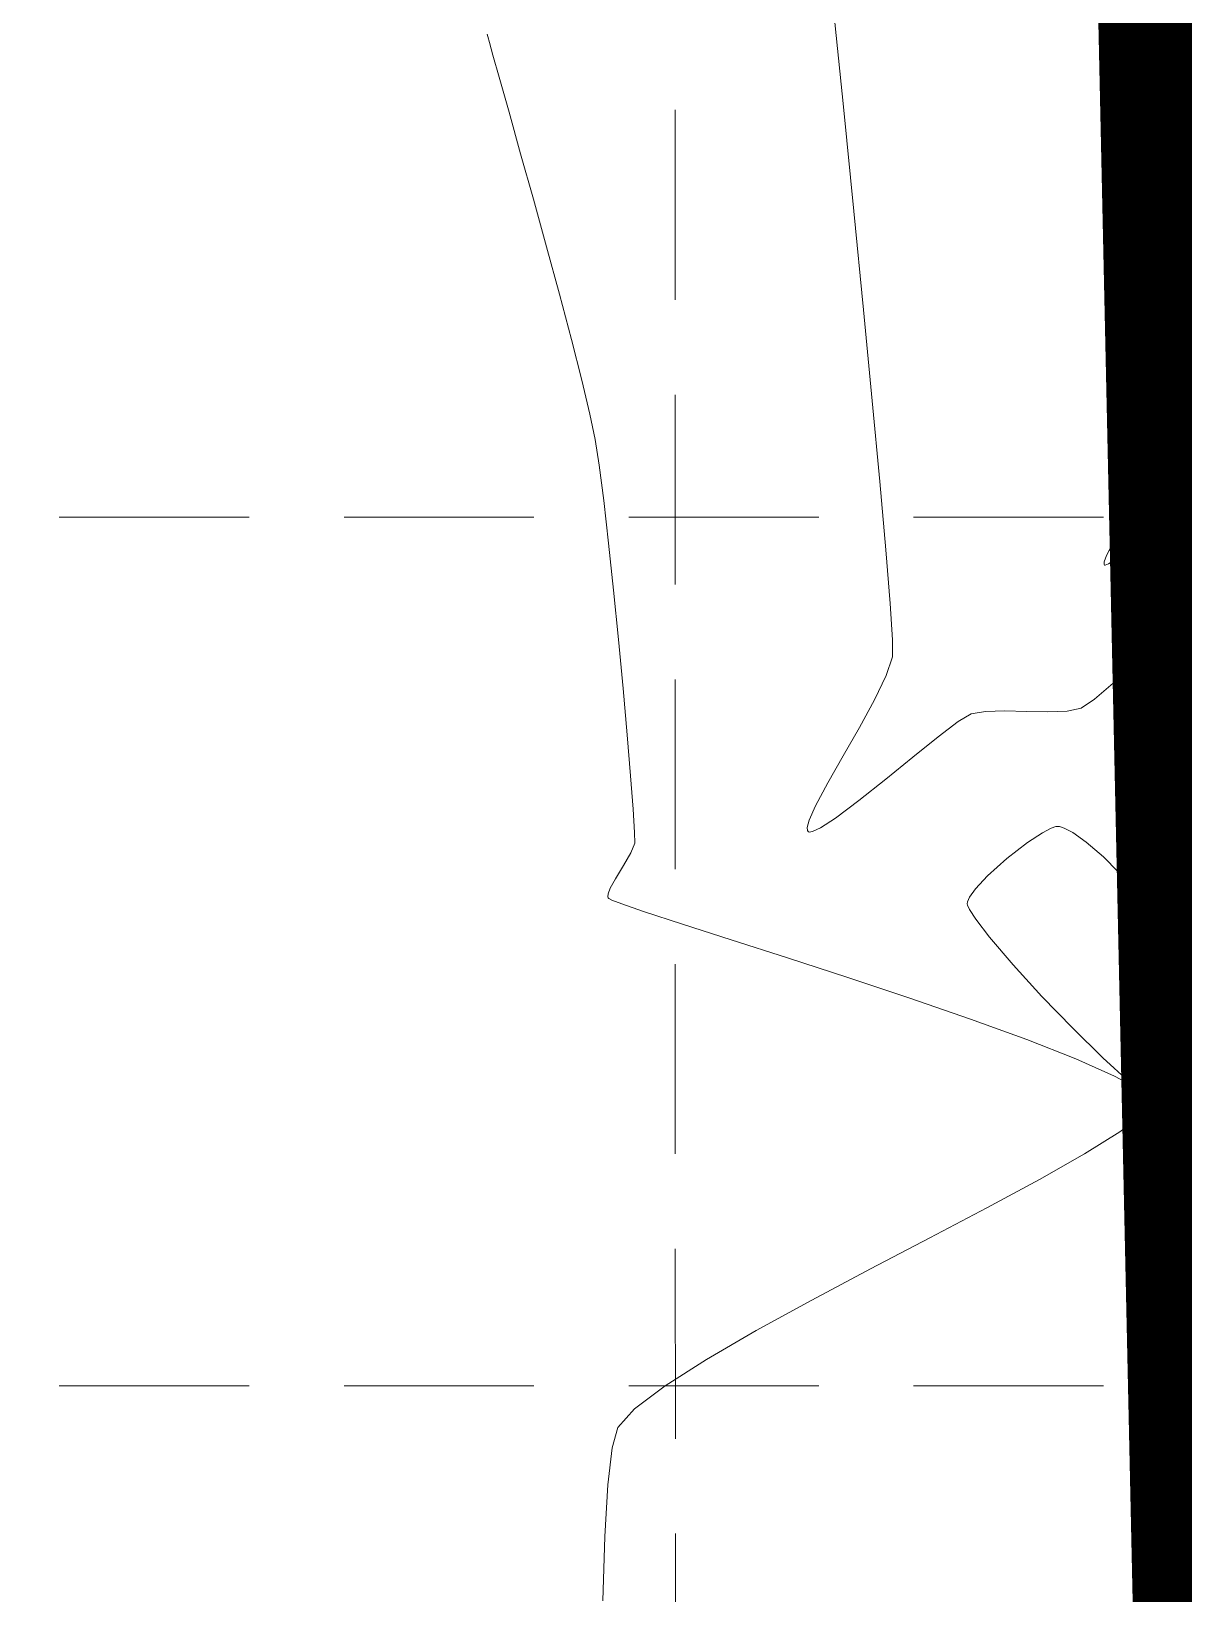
# Model space of a CAD drawing. Extents: x 2140663 to 2528301, y 336313 to 7007653.
# Drawn here: x 2527291.06 to 2527327.48, y 7007206.12 to 7007255.51 of the extents above; entities that cross this region are included whole.
import ezdxf

# ---------------------------------------------------------------- set-up
doc = ezdxf.new("R2010")
doc.units = 0
doc.header["$MEASUREMENT"] = 0
doc.linetypes.add('HIDDEN', pattern=[0.375, 0.25, -0.125])
for name, color, linetype in [('1 EXISTING CONTOURS', 43, 'Continuous'), ('GRID', 254, 'HIDDEN'), ('LIMITS OF DISTURBANCE', 1, 'HIDDEN')]:
    doc.layers.add(name, color=color, linetype=linetype)

msp = doc.modelspace()

# ---------------------------------------------------------------- linework, layer by layer
at = {"layer": '1 EXISTING CONTOURS', "color": 43, "lineweight": 0, "extrusion": (0.9949401057195391, 0.1004698264694058, 0), "elevation": 3218546.277592262}
msp.add_lwpolyline([(6717881.504429213, 600), (6717878.091464457, 600)], dxfattribs=at)
at = {"layer": '1 EXISTING CONTOURS', "color": 43, "lineweight": 0, "extrusion": (0.994552716059587, 0.1042348069432609, 0), "elevation": 3243957.947169315}
msp.add_lwpolyline([(6705650.355186881, 601.0000000000007), (6705647.864660188, 601.0000000000007)], dxfattribs=at)
at = {"layer": '1 EXISTING CONTOURS', "color": 43, "lineweight": 0}
for points, elevation in [([(2527305.471145836, 7007255.416099152), (2527305.49052782, 7007255.344184829)], 599), ([(2527305.49052782, 7007255.344184829), (2527305.542710192, 7007255.15421884)], 599), ([(2527325.276537977, 7007253.627092206), (2527325.535415669, 7007251.149436885)], 601), ([(2527306.161489624, 7007252.950824588), (2527306.529096163, 7007251.640891078)], 599), ([(2527316.727598817, 7007253.124526066), (2527317.056451432, 7007249.82919117)], 600), ([(2527306.529096163, 7007251.640891078), (2527306.930711536, 7007250.200087815)], 599), ([(2527325.535415669, 7007251.149436885), (2527325.782025681, 7007248.766916814)], 601), ([(2527307.345493463, 7007248.696345543), (2527307.75259966, 7007247.197595001)], 599), ([(2527307.75259966, 7007247.197595001), (2527308.131187847, 7007245.771766937)], 599), ([(2527317.363095389, 7007246.707685333), (2527317.639369394, 7007243.833476998)], 600), ([(2527308.131187847, 7007245.771766937), (2527308.46041574, 7007244.486792092)], 599), ([(2527326.332791629, 7007243.148472958), (2527326.414872909, 7007242.104798736)], 601), ([(2527326.414872909, 7007242.104798736), (2527326.426957503, 7007241.635412187)], 601), ([(2527326.426957503, 7007241.635412187), (2527326.262483877, 7007241.181091575)], 601), ([(2527309.156407092, 7007240.677129158), (2527309.30966795, 7007239.334197584)], 599), ([(2527325.581262964, 7007239.934010158), (2527325.23777914, 7007239.330112294)], 601), ([(2527324.9671442, 7007238.739334416), (2527324.963980139, 7007238.656843809)], 601), ([(2527324.963980139, 7007238.656843809), (2527324.978223412, 7007238.63375961)], 601), ([(2527324.978223412, 7007238.63375961), (2527324.999380211, 7007238.632828127)], 601), ([(2527324.999380211, 7007238.632828127), (2527325.101329307, 7007238.6780896)], 601), ([(2527318.277539969, 7007236.278987466), (2527318.279544775, 7007235.743293239)], 600), ([(2527317.714379548, 7007234.378206415), (2527317.238182118, 7007233.508201259)], 600), ([(2527320.766298394, 7007233.936772339), (2527321.218937311, 7007234.016080133)], 600), ([(2527321.218937311, 7007234.016080133), (2527321.826290279, 7007234.030930748)], 600), ([(2527321.826290279, 7007234.030930748), (2527322.510165027, 7007234.014613294)], 600), ([(2527323.192369288, 7007234.00041688), (2527323.794710789, 7007234.021630609)], 600), ([(2527318.925079033, 7007232.571273471), (2527319.717781481, 7007233.20901303)], 600), ([(2527318.064590517, 7007231.870069738), (2527318.925079033, 7007232.571273471)], 600), ([(2527310.004847973, 7007231.976214433), (2527310.084368244, 7007230.921254686)], 599), ([(2527315.842543916, 7007231.028446238), (2527315.64235787, 7007230.578545988)], 600), ([(2527310.128952977, 7007230.186941213), (2527310.132132047, 7007229.851174291)], 599), ([(2527315.612424646, 7007230.217249461), (2527315.646724462, 7007230.20180093)], 600), ([(2527323.440649306, 7007230.371390849), (2527323.495459754, 7007230.377958851)], 599), ([(2527323.495459754, 7007230.377958851), (2527323.558418641, 7007230.372307369)], 599), ([(2527323.558418641, 7007230.372307369), (2527323.708370815, 7007230.326232467)], 599), ([(2527310.007080978, 7007229.540892421), (2527309.775452266, 7007229.142745738)], 599), ([(2527310.132132047, 7007229.851174291), (2527310.007080978, 7007229.540892421)], 599), ([(2527321.895821212, 7007229.36643), (2527322.54472108, 7007229.868139714)], 599), ([(2527309.295714105, 7007228.245017699), (2527309.286786529, 7007228.152681965)], 599), ([(2527309.286786529, 7007228.152681965), (2527309.295056707, 7007228.116826098)], 599), ([(2527309.295056707, 7007228.116826098), (2527309.311800504, 7007228.101210693)], 599), ([(2527320.643553436, 7007227.931092802), (2527320.653591653, 7007227.99228499)], 599), ([(2527320.716253504, 7007228.137909719), (2527320.902824286, 7007228.403877761)], 599), ([(2527320.710309068, 7007227.74903203), (2527320.650103587, 7007227.885291411)], 599), ([(2527326.072808845, 7007227.296605652), (2527326.310681746, 7007226.222851372)], 599), ([(2527313.184726626, 7007226.795824596), (2527314.959838989, 7007226.223664414)], 599), ([(2527314.959838989, 7007226.223664414), (2527316.872706686, 7007225.599688924)], 599), ([(2527326.310681746, 7007226.222851372), (2527326.542475689, 7007225.02782023)], 599), ([(2527323.001739384, 7007225.007192862), (2527322.095520159, 7007226.00111504)], 599), ([(2527322.521228691, 7007223.641613665), (2527324.068504632, 7007223.035120007)], 599), ([(2527325.758059603, 7007222.307071137), (2527324.92079685, 7007223.064925656)], 599), ([(2527326.85587721, 7007222.805771261), (2527326.878370157, 7007222.168303947)], 599), ([(2527326.57698056, 7007221.719631693), (2527326.289119713, 7007221.890025155)], 599), ([(2527326.402961917, 7007221.730834872), (2527326.420379943, 7007221.668873614)], 599), ([(2527326.420379943, 7007221.668873614), (2527326.414892012, 7007221.605599242)], 599), ([(2527326.749114432, 7007221.694146544), (2527326.705765531, 7007221.685270733)], 599), ([(2527326.840962506, 7007221.847749989), (2527326.786219224, 7007221.725024821)], 599), ([(2527321.264800998, 7007218.325435305), (2527319.458199112, 7007217.37413006)], 599), ([(2527319.458199112, 7007217.37413006), (2527317.58584689, 7007216.392092531)], 599), ([(2527309.420375808, 7007210.738431684), (2527309.284956228, 7007209.571923006)], 599), ([(2527309.284956228, 7007209.571923006), (2527309.187041278, 7007207.938893436)], 599), ([(2527309.187041278, 7007207.938893436), (2527309.123073751, 7007205.899907283)], 599)]:
    msp.add_lwpolyline(points, dxfattribs=dict(at, elevation=elevation))
at = {"layer": '1 EXISTING CONTOURS', "color": 43, "lineweight": 0, "extrusion": (0.963270109612079, 0.268534347761945, 0), "elevation": 4316166.579589345}
msp.add_lwpolyline([(6071211.094977358, 599), (6071210.687884221, 599)], dxfattribs=at)
at = {"layer": '1 EXISTING CONTOURS', "color": 43, "lineweight": 0, "extrusion": (0.9627238010421698, 0.2704863821099259, 0), "elevation": 4328464.292833493}
msp.add_lwpolyline([(6062449.177115555, 599.0000000000007), (6062448.449886637, 599.0000000000007)], dxfattribs=at)
at = {"layer": '1 EXISTING CONTOURS', "color": 43, "lineweight": 0, "extrusion": (0.9625946379228245, 0.2709456828263304, 0), "elevation": 4331356.294937216}
msp.add_lwpolyline([(6060382.577707049, 599), (6060381.423396641, 599)], dxfattribs=at)
at = {"layer": '1 EXISTING CONTOURS', "color": 43, "lineweight": 0, "extrusion": (0.9639997711918539, 0.2659030671918878, 0), "elevation": 4299572.623721829}
msp.add_lwpolyline([(6082968.924957214, 599.0000000000007), (6082967.365058222, 599.0000000000007)], dxfattribs=at)
at = {"layer": '1 EXISTING CONTOURS', "color": 43, "lineweight": 0, "extrusion": (0.9952094978466778, 0.0977653077311347, 0), "elevation": 3200275.874550189}
msp.add_lwpolyline([(6726597.654037443, 600), (6726594.517506045, 600)], dxfattribs=at)
at = {"layer": '1 EXISTING CONTOURS', "color": 43, "lineweight": 0, "extrusion": (0.994872190595928, 0.1011401224977487, 0), "elevation": 3223080.135771622}
msp.add_lwpolyline([(6715702.891607352, 601.0000000000007), (6715700.688757223, 601.0000000000007)], dxfattribs=at)
at = {"layer": '1 EXISTING CONTOURS', "color": 43, "lineweight": 0, "extrusion": (0.995193134796304, 0.0979317336429099, 0), "elevation": 3201409.29457983}
msp.add_lwpolyline([(6726058.268492606, 601.0000000000003), (6726056.354534352, 601.0000000000003)], dxfattribs=at)
at = {"layer": '1 EXISTING CONTOURS', "color": 43, "lineweight": 0, "extrusion": (0.9722354912117072, 0.2340045931778489, 0), "elevation": 4096866.377885309}
msp.add_lwpolyline([(6221289.997542316, 599), (6221288.890618233, 599)], dxfattribs=at)
at = {"layer": '1 EXISTING CONTOURS', "color": 43, "lineweight": 0, "extrusion": (0.9957650185687901, 0.09193491064169991, 0), "elevation": 3160833.425401174}
msp.add_lwpolyline([(6745219.611892613, 601.0000000000007), (6745218.083287588, 601.0000000000007)], dxfattribs=at)
at = {"layer": '1 EXISTING CONTOURS', "color": 43, "lineweight": 0, "extrusion": (0.9956935442753106, 0.09270580288455599, 0), "elevation": 3166046.023443562}
msp.add_lwpolyline([(6742770.437253986, 600.0000000000007), (6742767.872767746, 600.0000000000007)], dxfattribs=at)
at = {"layer": '1 EXISTING CONTOURS', "color": 43, "lineweight": 0, "extrusion": (0.9786312176842951, 0.2056232957953787, 0), "elevation": 3914155.694099012}
msp.add_lwpolyline([(6337833.603143049, 599.0000000000003), (6337832.786210012, 599.0000000000003)], dxfattribs=at)
at = {"layer": '1 EXISTING CONTOURS', "color": 43, "lineweight": 0, "extrusion": (0.9882649993334095, 0.1527491115932801, 0), "elevation": 3568000.99951088}
msp.add_lwpolyline([(6538968.427137086, 599.0000000000007), (6538967.601730976, 599.0000000000007)], dxfattribs=at)
at = {"layer": '1 EXISTING CONTOURS', "color": 43, "lineweight": 0, "extrusion": (0.9919334046499164, 0.1267600912733402, 0), "elevation": 3395160.843924951}
msp.add_lwpolyline([(6630355.290093948, 599.0000000000003), (6630354.162724001, 599.0000000000003)], dxfattribs=at)
at = {"layer": '1 EXISTING CONTOURS', "color": 43, "lineweight": 0, "extrusion": (0.996108337938947, 0.08813727411548831, 0), "elevation": 3135081.555505348}
msp.add_lwpolyline([(6757220.556480441, 600.0000000000007), (6757218.388836693, 600.0000000000007)], dxfattribs=at)
at = {"layer": '1 EXISTING CONTOURS', "color": 43, "lineweight": 0, "extrusion": (0.887521489420744, -0.4607663245251156, 0), "elevation": -985644.3953407421}
msp.add_lwpolyline([(7383583.96261326, 601), (7383583.288138139, 601)], dxfattribs=at)
at = {"layer": '1 EXISTING CONTOURS', "color": 43, "lineweight": 0, "extrusion": (0.5876326151741003, -0.8091278697360805, 0), "elevation": -4184613.378580026}
msp.add_lwpolyline([(6162613.539175277, 601), (6162615.137892421, 601)], dxfattribs=at)
at = {"layer": '1 EXISTING CONTOURS', "color": 43, "lineweight": 0, "extrusion": (0.8683059718695687, -0.4960289701374749, 0), "elevation": -1281302.112903887}
msp.add_lwpolyline([(7338055.733122192, 601.0000000000007), (7338054.986299908, 601.0000000000007)], dxfattribs=at)
at = {"layer": '1 EXISTING CONTOURS', "color": 43, "lineweight": 0, "extrusion": (0.5785314331620465, -0.8156600890343164, 0), "elevation": -4253387.870653134}
msp.add_lwpolyline([(6115347.130176427, 601.0000000000003), (6115348.426966222, 601.0000000000003)], dxfattribs=at)
at = {"layer": '1 EXISTING CONTOURS', "color": 43, "lineweight": 0, "extrusion": (0.994482011584103, 0.1049072382423461, 0), "elevation": 3248473.772427619}
msp.add_lwpolyline([(6703440.42886263, 599.0000000000007), (6703438.930909983, 599.0000000000007)], dxfattribs=at)
at = {"layer": '1 EXISTING CONTOURS', "color": 43, "lineweight": 0, "extrusion": (0.9967741143463822, 0.08025811466129423, 0), "elevation": 3081553.029882554}
msp.add_lwpolyline([(6781796.785375112, 600), (6781795.088395655, 600)], dxfattribs=at)
at = {"layer": '1 EXISTING CONTOURS', "color": 43, "lineweight": 0, "extrusion": (0.9404125767531162, -0.3400355650289603, 0), "elevation": -5982.199377835263}
msp.add_lwpolyline([(7449076.028082051, 601), (7449075.811996412, 601)], dxfattribs=at)
at = {"layer": '1 EXISTING CONTOURS', "color": 43, "lineweight": 0, "extrusion": (0.8913019131519271, -0.4534102994107158, 0), "elevation": -924544.6631190632}
msp.add_lwpolyline([(7391481.113612216, 601.0000000000007), (7391480.678778388, 601.0000000000007)], dxfattribs=at)
at = {"layer": '1 EXISTING CONTOURS', "color": 43, "lineweight": 0, "extrusion": (0.5197642294931183, -0.8543097481238436, 0), "elevation": -4672739.126151338}
msp.add_lwpolyline([(5801230.483135326, 601), (5801230.823231989, 601)], dxfattribs=at)
at = {"layer": '1 EXISTING CONTOURS', "color": 43, "lineweight": 0, "extrusion": (-0.560111648136183, 0.8284171302080666, 0), "elevation": 4389332.312204551}
msp.add_lwpolyline([(-6018515.752120244, 601), (-6018516.491114175, 601)], dxfattribs=at)
at = {"layer": '1 EXISTING CONTOURS', "color": 43, "lineweight": 0, "extrusion": (0.9951185968944108, 0.09868626102401087, 0), "elevation": 3206490.753514637}
msp.add_lwpolyline([(6723621.970204365, 599), (6723620.404017098, 599)], dxfattribs=at)
at = {"layer": '1 EXISTING CONTOURS', "color": 43, "lineweight": 0, "extrusion": (0.9979825358619334, 0.06348903932636539, 0), "elevation": 2967102.203235322}
msp.add_lwpolyline([(6832643.574234052, 600), (6832642.421574674, 600)], dxfattribs=at)
at = {"layer": '1 EXISTING CONTOURS', "color": 43, "lineweight": 0, "extrusion": (0.6714374034675484, -0.7410612749461118, 0), "elevation": -3495849.707311086}
msp.add_lwpolyline([(6577823.980484893, 600.0000000000007), (6577825.474594743, 600.0000000000007)], dxfattribs=at)
at = {"layer": '1 EXISTING CONTOURS', "color": 43, "lineweight": 0, "extrusion": (0.9956198354905629, 0.09349408097705814, 0), "elevation": 3171374.706213009}
msp.add_lwpolyline([(6740254.94788456, 599.0000000000007), (6740253.391570741, 599.0000000000007)], dxfattribs=at)
at = {"layer": '1 EXISTING CONTOURS', "color": 43, "lineweight": 0, "extrusion": (-0.664404872308255, 0.7473728424642226, 0), "elevation": 3557849.851259588}
msp.add_lwpolyline([(-6544495.465209412, 600.0000000000007), (-6544496.766768344, 600.0000000000007)], dxfattribs=at)
at = {"layer": '1 EXISTING CONTOURS', "color": 43, "lineweight": 0, "extrusion": (0.950071391732828, -0.3120326114540713, 0), "elevation": 214646.7271448211}
msp.add_lwpolyline([(7445979.937572592, 600), (7445979.310663141, 600)], dxfattribs=at)
at = {"layer": '1 EXISTING CONTOURS', "color": 43, "lineweight": 0, "extrusion": (0.9014318392529687, -0.4329210542131327, 0), "elevation": -755374.6384818619}
msp.add_lwpolyline([(7410674.076481568, 600), (7410673.22286396, 600)], dxfattribs=at)
at = {"layer": '1 EXISTING CONTOURS', "color": 43, "lineweight": 0, "extrusion": (0.6449177635834303, -0.7642519729870162, 0), "elevation": -3725376.150835467}
msp.add_lwpolyline([(6450602.796727871, 600.0000000000007), (6450603.769651391, 600.0000000000007)], dxfattribs=at)
at = {"layer": '1 EXISTING CONTOURS', "color": 43, "lineweight": 0, "extrusion": (0.9960740583786268, 0.08852383986888572, 0), "elevation": 3137695.022012529}
msp.add_lwpolyline([(6755997.576866522, 599.0000000000007), (6755996.108550537, 599.0000000000007)], dxfattribs=at)
at = {"layer": '1 EXISTING CONTOURS', "color": 43, "lineweight": 0, "extrusion": (0.5702052844285324, -0.8215022419992393, 0), "elevation": -4315364.896306053}
msp.add_lwpolyline([(6071764.448225304, 600), (6071764.959062278, 600)], dxfattribs=at)
at = {"layer": '1 EXISTING CONTOURS', "color": 43, "lineweight": 0, "extrusion": (0.5123622939188868, -0.8587693984826057, 0), "elevation": -4722694.207619401}
msp.add_lwpolyline([(5760627.714203457, 600), (5760628.188117619, 600)], dxfattribs=at)
at = {"layer": '1 EXISTING CONTOURS', "color": 43, "lineweight": 0, "extrusion": (-0.02080512026881272, -0.9997835500600118, 0), "elevation": -7058298.54801341}
msp.add_lwpolyline([(2380989.124933627, 600), (2380989.807285582, 600)], dxfattribs=at)
at = {"layer": '1 EXISTING CONTOURS', "color": 43, "lineweight": 0, "extrusion": (0.1983549847392701, -0.9801302464617059, 0), "elevation": -6366694.735904609}
msp.add_lwpolyline([(3867026.291223453, 600.0000000000003), (3867026.744516752, 600.0000000000003)], dxfattribs=at)
at = {"layer": '1 EXISTING CONTOURS', "color": 43, "lineweight": 0, "extrusion": (0.8670410898767362, -0.4982366390234279, 0), "elevation": -1299972.579320853}
msp.add_lwpolyline([(7334761.424469437, 600.0000000000007), (7334760.389697324, 600.0000000000007)], dxfattribs=at)
at = {"layer": '1 EXISTING CONTOURS', "color": 43, "lineweight": 0, "extrusion": (0.6030143742631059, -0.797730320617234, 0), "elevation": -4065872.276284887}
msp.add_lwpolyline([(6241581.917616729, 600), (6241582.721815739, 600)], dxfattribs=at)
at = {"layer": '1 EXISTING CONTOURS', "color": 43, "lineweight": 0, "extrusion": (0.996555694825458, 0.0829261545650617, 0), "elevation": 3099687.979853405}
msp.add_lwpolyline([(6773518.132954577, 599), (6773516.830763692, 599)], dxfattribs=at)
at = {"layer": '1 EXISTING CONTOURS', "color": 43, "lineweight": 0, "extrusion": (0.8676555072615125, -0.4971658885309487, 0), "elevation": -1290916.754220482}
msp.add_lwpolyline([(7336359.629607305, 600.0000000000007), (7336358.648765915, 600.0000000000007)], dxfattribs=at)
at = {"layer": '1 EXISTING CONTOURS', "color": 43, "lineweight": 0, "extrusion": (0.8812073251075879, -0.4727299971196351, 0), "elevation": -1085439.070583854}
msp.add_lwpolyline([(7369562.152102361, 600.0000000000003), (7369561.321954196, 600.0000000000003)], dxfattribs=at)
at = {"layer": '1 EXISTING CONTOURS', "color": 43, "lineweight": 0, "extrusion": (0.6243693644183036, -0.7811292446041715, 0), "elevation": -3895573.763762573}
msp.add_lwpolyline([(6349261.878086065, 600), (6349262.959715189, 600)], dxfattribs=at)
at = {"layer": '1 EXISTING CONTOURS', "color": 43, "lineweight": 0, "extrusion": (0.6004812792572529, -0.7996388142540187, 0), "elevation": -4085647.366587221}
msp.add_lwpolyline([(6228651.163855563, 600), (6228652.096668363, 600)], dxfattribs=at)
at = {"layer": '1 EXISTING CONTOURS', "color": 43, "lineweight": 0, "extrusion": (0.9981618513592587, 0.0606046078368391, 0), "elevation": 2947334.994776743}
msp.add_lwpolyline([(6841183.952716196, 599), (6841183.217050458, 599)], dxfattribs=at)
at = {"layer": '1 EXISTING CONTOURS', "color": 43, "lineweight": 0, "extrusion": (0.967447192030057, -0.2530729749166402, 0), "elevation": 671703.733133279}
msp.add_lwpolyline([(7418720.835286336, 600.0000000000003), (7418720.593575888, 600.0000000000003)], dxfattribs=at)
at = {"layer": '1 EXISTING CONTOURS', "color": 43, "lineweight": 0, "extrusion": (0.5449925057787294, -0.8384409154168361, 0), "elevation": -4497780.32986445}
msp.add_lwpolyline([(5937893.160059022, 600.0000000000003), (5937893.7199469, 600.0000000000003)], dxfattribs=at)
at = {"layer": '1 EXISTING CONTOURS', "color": 43, "lineweight": 0, "extrusion": (0.9951540998861428, 0.0983276028376617, 0), "elevation": 3204072.624650914}
msp.add_lwpolyline([(6724769.123666232, 600), (6724769.025421778, 600)], dxfattribs=at)
at = {"layer": '1 EXISTING CONTOURS', "color": 43, "lineweight": 0, "extrusion": (0.8089025801062888, 0.5879426978008905, 0), "elevation": 6164201.957674772}
msp.add_lwpolyline([(4182249.879467768, 600.0000000000007), (4182249.842768585, 600.0000000000007)], dxfattribs=at)
at = {"layer": '1 EXISTING CONTOURS', "color": 43, "lineweight": 0, "extrusion": (0.1126794900818673, -0.9936313866393768, 0), "elevation": -6677827.223567944}
msp.add_lwpolyline([(3300791.276555412, 600.0000000000007), (3300791.385073049, 600.0000000000007)], dxfattribs=at)
at = {"layer": '1 EXISTING CONTOURS', "color": 43, "lineweight": 0, "extrusion": (0.4194800712430712, -0.9077645453695071, 0), "elevation": -5300756.556764399}
msp.add_lwpolyline([(5233601.066332513, 600), (5233601.341515274, 600)], dxfattribs=at)
at = {"layer": '1 EXISTING CONTOURS', "color": 43, "lineweight": 0, "extrusion": (0.5491437953047807, -0.8357278815967917, 0), "elevation": -4468273.879394699}
msp.add_lwpolyline([(5960130.720774823, 599), (5960131.282142396, 599)], dxfattribs=at)
at = {"layer": '1 EXISTING CONTOURS', "color": 43, "lineweight": 0, "extrusion": (0.4606331167809731, -0.8875906329635564, 0), "elevation": -5055383.190610223}
msp.add_lwpolyline([(5470990.509747664, 599.0000000000003), (5470990.829528639, 599.0000000000003)], dxfattribs=at)
at = {"layer": '1 EXISTING CONTOURS', "color": 43, "lineweight": 0, "extrusion": (0.3164081951983833, -0.9486231359245366, 0), "elevation": -5847555.000516029}
msp.add_lwpolyline([(4614622.452230603, 599), (4614622.60291541, 599)], dxfattribs=at)
at = {"layer": '1 EXISTING CONTOURS', "color": 43, "lineweight": 0, "extrusion": (-0.4661537772141008, -0.884703710848455, 0), "elevation": -7377444.165287498}
msp.add_lwpolyline([(-1030514.221071522, 599.0000000000007), (-1030513.912493673, 599.0000000000007)], dxfattribs=at)
at = {"layer": '1 EXISTING CONTOURS', "color": 43, "lineweight": 0, "extrusion": (-0.5774660111973837, -0.8164147266627321, 0), "elevation": -7180249.612542612}
msp.add_lwpolyline([(-1983092.745526368, 599.0000000000003), (-1983092.230967069, 599.0000000000003)], dxfattribs=at)
at = {"layer": '1 EXISTING CONTOURS', "color": 43, "lineweight": 0, "extrusion": (-0.6523701522475996, -0.7579005109224057, 0), "elevation": -6959534.114742144}
msp.add_lwpolyline([(-2655847.171936004, 599), (-2655846.455242617, 599)], dxfattribs=at)
at = {"layer": '1 EXISTING CONTOURS', "color": 43, "lineweight": 0, "extrusion": (0.854813198216843, -0.5189358304783862, 0), "elevation": -1475924.522504067}
msp.add_lwpolyline([(7301383.551349219, 599), (7301383.064177786, 599)], dxfattribs=at)
at = {"layer": '1 EXISTING CONTOURS', "color": 43, "lineweight": 0, "extrusion": (-0.668646090967224, 0.7435807992641088, 0), "elevation": 3520557.306660229}
msp.add_lwpolyline([(-6564623.738904241, 599), (-6564624.559666579, 599)], dxfattribs=at)
at = {"layer": '1 EXISTING CONTOURS', "color": 43, "lineweight": 0, "extrusion": (0.7142758379762107, 0.6998642920476669, 0), "elevation": 6709316.79830851}
msp.add_lwpolyline([(3236310.18105801, 599), (3236309.509770639, 599)], dxfattribs=at)
at = {"layer": '1 EXISTING CONTOURS', "color": 43, "lineweight": 0, "extrusion": (0.8819347756413425, -0.4713714581033254, 0), "elevation": -1074085.465154867}
msp.add_lwpolyline([(7371220.26936749, 599), (7371219.929691141, 599)], dxfattribs=at)
at = {"layer": '1 EXISTING CONTOURS', "color": 43, "lineweight": 0, "extrusion": (0.7341237147880154, -0.6790157372151581, 0), "elevation": -2902652.150851287}
msp.add_lwpolyline([(6860263.212233348, 599), (6860263.775834146, 599)], dxfattribs=at)
at = {"layer": '1 EXISTING CONTOURS', "color": 43, "lineweight": 0, "extrusion": (0.7960729825032458, 0.6052006332848531, 0), "elevation": 6252714.871421737}
msp.add_lwpolyline([(4048726.698580449, 599.0000000000007), (4048726.20895979, 599.0000000000007)], dxfattribs=at)
at = {"layer": '1 EXISTING CONTOURS', "color": 43, "lineweight": 0, "extrusion": (0.944023325719531, 0.329878705735057, 0), "elevation": 4697389.907011947}
msp.add_lwpolyline([(5781276.26393331, 599), (5781275.805981029, 599)], dxfattribs=at)
at = {"layer": '1 EXISTING CONTOURS', "color": 43, "lineweight": 0, "extrusion": (0.9385673488675593, -0.3450961194214175, 0), "elevation": -46117.28980903141}
msp.add_lwpolyline([(7448920.460973755, 599), (7448920.267364754, 599)], dxfattribs=at)
at = {"layer": '1 EXISTING CONTOURS', "color": 43, "lineweight": 0, "extrusion": (-0.4413894641591891, -0.8973156306056771, 0), "elevation": -7403223.005335849}
msp.add_lwpolyline([(-825122.5079807304, 599), (-825122.3942171275, 599)], dxfattribs=at)
at = {"layer": '1 EXISTING CONTOURS', "color": 43, "lineweight": 0, "extrusion": (-0.3575866649318269, -0.9338799585936799, 0), "elevation": -7447641.986682216}
msp.add_lwpolyline([(-145487.6983827539, 599), (-145487.3625696888, 599)], dxfattribs=at)
at = {"layer": '1 EXISTING CONTOURS', "color": 43, "lineweight": 0, "extrusion": (0.918570229975803, -0.3952578052388095, 0), "elevation": -448140.0430462337}
msp.add_lwpolyline([(7435574.24303946, 599.0000000000007), (7435574.401573586, 599.0000000000007)], dxfattribs=at)
at = {"layer": '1 EXISTING CONTOURS', "color": 43, "lineweight": 0, "extrusion": (0.9684268623678673, 0.2492978384269059, 0), "elevation": 4194417.077280574}
msp.add_lwpolyline([(6155931.064033809, 599), (6155930.217799079, 599)], dxfattribs=at)
at = {"layer": '1 EXISTING CONTOURS', "color": 43, "lineweight": 0, "extrusion": (-0.3250591169345337, -0.9456936980321595, 0), "elevation": -7448216.363179075}
msp.add_lwpolyline([(112297.5588820209, 599.0000000000007), (112298.2852500696, 599.0000000000007)], dxfattribs=at)
at = {"layer": '1 EXISTING CONTOURS', "color": 43, "lineweight": 0, "extrusion": (-0.311265208260696, -0.95032308723214, 0), "elevation": -7445794.058344336}
msp.add_lwpolyline([(220655.2476664335, 599), (220656.5362995123, 599)], dxfattribs=at)
at = {"layer": '1 EXISTING CONTOURS', "color": 43, "lineweight": 0, "extrusion": (0.9899280137290514, 0.1415716342861633, 0), "elevation": 3493890.21474974}
msp.add_lwpolyline([(6578854.267433016, 599), (6578854.313700411, 599)], dxfattribs=at)
at = {"layer": '1 EXISTING CONTOURS', "color": 43, "lineweight": 0, "extrusion": (0.839014698548705, 0.544108753485207, 0), "elevation": 5933153.179808633}
msp.add_lwpolyline([(4504029.393126372, 599), (4504029.756172616, 599)], dxfattribs=at)
at = {"layer": '1 EXISTING CONTOURS', "color": 43, "lineweight": 0, "extrusion": (-0.3065894745010583, -0.9518418430207641, 0), "elevation": -7444619.289007099}
msp.add_lwpolyline([(257258.8346995334, 599), (257260.4585992713, 599)], dxfattribs=at)
at = {"layer": '1 EXISTING CONTOURS', "color": 43, "lineweight": 0, "extrusion": (0.7910158448732608, 0.6117956629132324, 0), "elevation": 6286142.242734823}
msp.add_lwpolyline([(3996623.257504572, 599), (3996623.966965667, 599)], dxfattribs=at)
at = {"layer": '1 EXISTING CONTOURS', "color": 43, "lineweight": 0, "extrusion": (0.7603094118116133, 0.6495610812777184, 0), "elevation": 6473168.073945054}
msp.add_lwpolyline([(3686009.806235676, 599), (3686010.966448704, 599)], dxfattribs=at)
at = {"layer": '1 EXISTING CONTOURS', "color": 43, "lineweight": 0, "extrusion": (-0.3163712604494409, -0.9486354545143421, 0), "elevation": -7446873.066218793}
msp.add_lwpolyline([(180617.5950146988, 599.0000000000007), (180619.6600458059, 599.0000000000007)], dxfattribs=at)
at = {"layer": '1 EXISTING CONTOURS', "color": 43, "lineweight": 0, "extrusion": (0.986995399207729, 0.1607485052582936, 0), "elevation": 3620860.618949689}
msp.add_lwpolyline([(6509834.89966924, 599), (6509833.70073049, 599)], dxfattribs=at)
at = {"layer": '1 EXISTING CONTOURS', "color": 43, "lineweight": 0, "extrusion": (-0.3261637658566576, -0.9453132802633227, 0), "elevation": -7448342.627255724}
msp.add_lwpolyline([(103605.1783221844, 599), (103607.2024071915, 599)], dxfattribs=at)
at = {"layer": '1 EXISTING CONTOURS', "color": 43, "lineweight": 0, "extrusion": (0.7210441521223219, 0.692889118611486, 0), "elevation": 6677541.430074641}
msp.add_lwpolyline([(3301362.605510348, 599), (3301364.006919972, 599)], dxfattribs=at)
at = {"layer": '1 EXISTING CONTOURS', "color": 43, "lineweight": 0, "extrusion": (0.3411339718202095, 0.9400146877949134, 0), "elevation": 7449048.713518013}
msp.add_lwpolyline([(14683.6310549085, 599), (14681.74154630024, 599)], dxfattribs=at)
at = {"layer": '1 EXISTING CONTOURS', "color": 43, "lineweight": 0, "extrusion": (-0.700969202321287, -0.7131915432736557, 0), "elevation": -6769069.165474765}
msp.add_lwpolyline([(-3109380.801691187, 599.0000000000007), (-3109382.130977822, 599.0000000000007)], dxfattribs=at)
at = {"layer": '1 EXISTING CONTOURS', "color": 43, "lineweight": 0, "extrusion": (0.9933189377736652, 0.1154014205293746, 0), "elevation": 3319085.093638642}
msp.add_lwpolyline([(6668751.050550093, 599), (6668750.004861844, 599)], dxfattribs=at)
at = {"layer": '1 EXISTING CONTOURS', "color": 43, "lineweight": 0, "extrusion": (0.4065901974450375, 0.9136106453744973, 0), "elevation": 7429458.75141993}
msp.add_lwpolyline([(540078.0240938417, 599.0000000000007), (540076.6813722625, 599.0000000000007)], dxfattribs=at)
at = {"layer": '1 EXISTING CONTOURS', "color": 43, "lineweight": 0, "extrusion": (-0.481043330713496, -0.8766968198733621, 0), "elevation": -7358962.65022507}
msp.add_lwpolyline([(-1155079.596133812, 599.0000000000007), (-1155078.810244672, 599.0000000000007)], dxfattribs=at)
at = {"layer": '1 EXISTING CONTOURS', "color": 43, "lineweight": 0, "extrusion": (0.6176241768202986, 0.786473379210669, 0), "elevation": 7071931.297600918}
msp.add_lwpolyline([(2340154.804652023, 599.0000000000007), (2340155.479894343, 599.0000000000007)], dxfattribs=at)
at = {"layer": '1 EXISTING CONTOURS', "color": 43, "lineweight": 0, "extrusion": (0.6083516857233472, 0.7936675793287525, 0), "elevation": 7098908.03363424}
msp.add_lwpolyline([(2256998.687480136, 599), (2256998.290111077, 599)], dxfattribs=at)
at = {"layer": '1 EXISTING CONTOURS', "color": 43, "lineweight": 0, "extrusion": (0.9932596830109236, -0.1159103192344822, 0), "elevation": 1698082.535599878}
msp.add_lwpolyline([(7252934.534958467, 599), (7252934.212229212, 599)], dxfattribs=at)
at = {"layer": '1 EXISTING CONTOURS', "color": 43, "lineweight": 0, "extrusion": (0.8015343125703757, 0.597948781897192, 0), "elevation": 6215698.52947529}
msp.add_lwpolyline([(4105317.081814735, 599.0000000000003), (4105316.908945237, 599.0000000000003)], dxfattribs=at)
at = {"layer": '1 EXISTING CONTOURS', "color": 43, "lineweight": 0, "extrusion": (0.8914825206379743, -0.4530550909072361, 0), "elevation": -921590.0987090478}
msp.add_lwpolyline([(7391833.678279647, 599.0000000000007), (7391833.511195881, 599.0000000000007)], dxfattribs=at)
at = {"layer": '1 EXISTING CONTOURS', "color": 43, "lineweight": 0, "extrusion": (-0.2577908364860413, -0.9662007475798324, 0), "elevation": -7421904.496319003}
msp.add_lwpolyline([(635507.4128000608, 599), (635507.2795099854, 599)], dxfattribs=at)
at = {"layer": '1 EXISTING CONTOURS', "color": 43, "lineweight": 0, "extrusion": (0.6396660996044996, -0.768652900220097, 0), "elevation": -3769476.033658774}
msp.add_lwpolyline([(6424919.253941885, 599), (6424919.205669391, 599)], dxfattribs=at)
at = {"layer": '1 EXISTING CONTOURS', "color": 43, "lineweight": 0, "extrusion": (0.6002285212231309, -0.7998285580737248, 0), "elevation": -4087602.420984598}
msp.add_lwpolyline([(6227361.576391824, 599), (6227360.814104712, 599)], dxfattribs=at)
at = {"layer": '1 EXISTING CONTOURS', "color": 43, "lineweight": 0, "extrusion": (0.7209770790604698, -0.6929589103759567, 0), "elevation": -3033572.183496539}
msp.add_lwpolyline([(6803379.36431543, 599.0000000000007), (6803378.981261916, 599.0000000000007)], dxfattribs=at)
at = {"layer": '1 EXISTING CONTOURS', "color": 43, "lineweight": 0, "extrusion": (0.5298977023191608, -0.848061569154548, 0), "elevation": -4603330.645283153}
msp.add_lwpolyline([(5856437.759532923, 599.0000000000007), (5856436.44627827, 599.0000000000007)], dxfattribs=at)
at = {"layer": '1 EXISTING CONTOURS', "color": 43, "lineweight": 0, "extrusion": (0.4927524090670817, -0.8701695601195134, 0), "elevation": -4852124.406466679}
msp.add_lwpolyline([(5652025.267394852, 599), (5652023.627155704, 599)], dxfattribs=at)
at = {"layer": '1 EXISTING CONTOURS', "color": 43, "lineweight": 0, "extrusion": (0.4742924336379406, -0.8803673593414284, 0), "elevation": -4970236.940224961}
msp.add_lwpolyline([(5548443.664288135, 599), (5548441.78070338, 599)], dxfattribs=at)
at = {"layer": '1 EXISTING CONTOURS', "color": 43, "lineweight": 0, "extrusion": (0.4690935251266317, -0.8831484952624163, 0), "elevation": -5002864.29719521}
msp.add_lwpolyline([(5519036.561682727, 599), (5519034.460679831, 599)], dxfattribs=at)
at = {"layer": '1 EXISTING CONTOURS', "color": 43, "lineweight": 0, "extrusion": (0.4804119971773124, -0.87704293678708, 0), "elevation": -4931475.981324185}
msp.add_lwpolyline([(5582914.758434406, 599), (5582912.756208766, 599)], dxfattribs=at)
at = {"layer": '1 EXISTING CONTOURS', "color": 43, "lineweight": 0, "extrusion": (0.5009411370429032, -0.8654813557888833, 0), "elevation": -4798577.921887933}
msp.add_lwpolyline([(5697545.096388936, 599.0000000000003), (5697543.277778815, 599.0000000000003)], dxfattribs=at)
at = {"layer": '1 EXISTING CONTOURS', "color": 43, "lineweight": 0, "extrusion": (0.5367580511660917, -0.8437362114478549, 0), "elevation": -4555684.520965659}
msp.add_lwpolyline([(5893563.270214951, 599), (5893561.718422554, 599)], dxfattribs=at)
at = {"layer": '1 EXISTING CONTOURS', "color": 43, "lineweight": 0, "extrusion": (0.6032490947876872, -0.7975528381479411, 0), "elevation": -4064024.249018971}
msp.add_lwpolyline([(6242758.852206905, 599), (6242757.645981234, 599)], dxfattribs=at)
at = {"layer": '1 EXISTING CONTOURS', "color": 43, "lineweight": 0, "extrusion": (0.7454720117542835, -0.6665369304779905, 0), "elevation": -2786526.59351097}
msp.add_lwpolyline([(6908225.942072792, 599), (6908225.143693972, 599)], dxfattribs=at)
at = {"layer": '1 EXISTING CONTOURS', "color": 43, "lineweight": 0, "extrusion": (0.9639583196135226, -0.266053299261396, 0), "elevation": 571929.4064292575}
msp.add_lwpolyline([(7427058.761472873, 599.0000000000007), (7427058.098141829, 599.0000000000007)], dxfattribs=at)
at = {"layer": 'GRID', "color": 253, "linetype": 'HIDDEN', "lineweight": 0, "ltscale": 24}
for p, q in [((2527311.604736099, 7006032.024834732), (2527311.351720035, 7007623.446631561)), ((2527228.947377252, 7007240.158381416), (2528272.331315909, 7007240.158381416)), ((2527228.947377252, 7007212.700909346), (2528272.331315909, 7007212.700909346))]:
    msp.add_line(p, q, dxfattribs=at)
at = {"layer": 'LIMITS OF DISTURBANCE', "ltscale": 70, "const_width": 6}
msp.add_lwpolyline([(2527323.279507909, 7007478.034385583), (2527323.279507909, 7007463.102355542), (2527345.362386929, 7006446.874516389, 0.3527120601780434), (2527681.725039883, 7006131.321992346), (2528205.897920626, 7006144.525554366), (2528183.386823632, 7007495.015237641)], format="xyb", close=True, dxfattribs=at)

doc.saveas('drawing.dxf')
